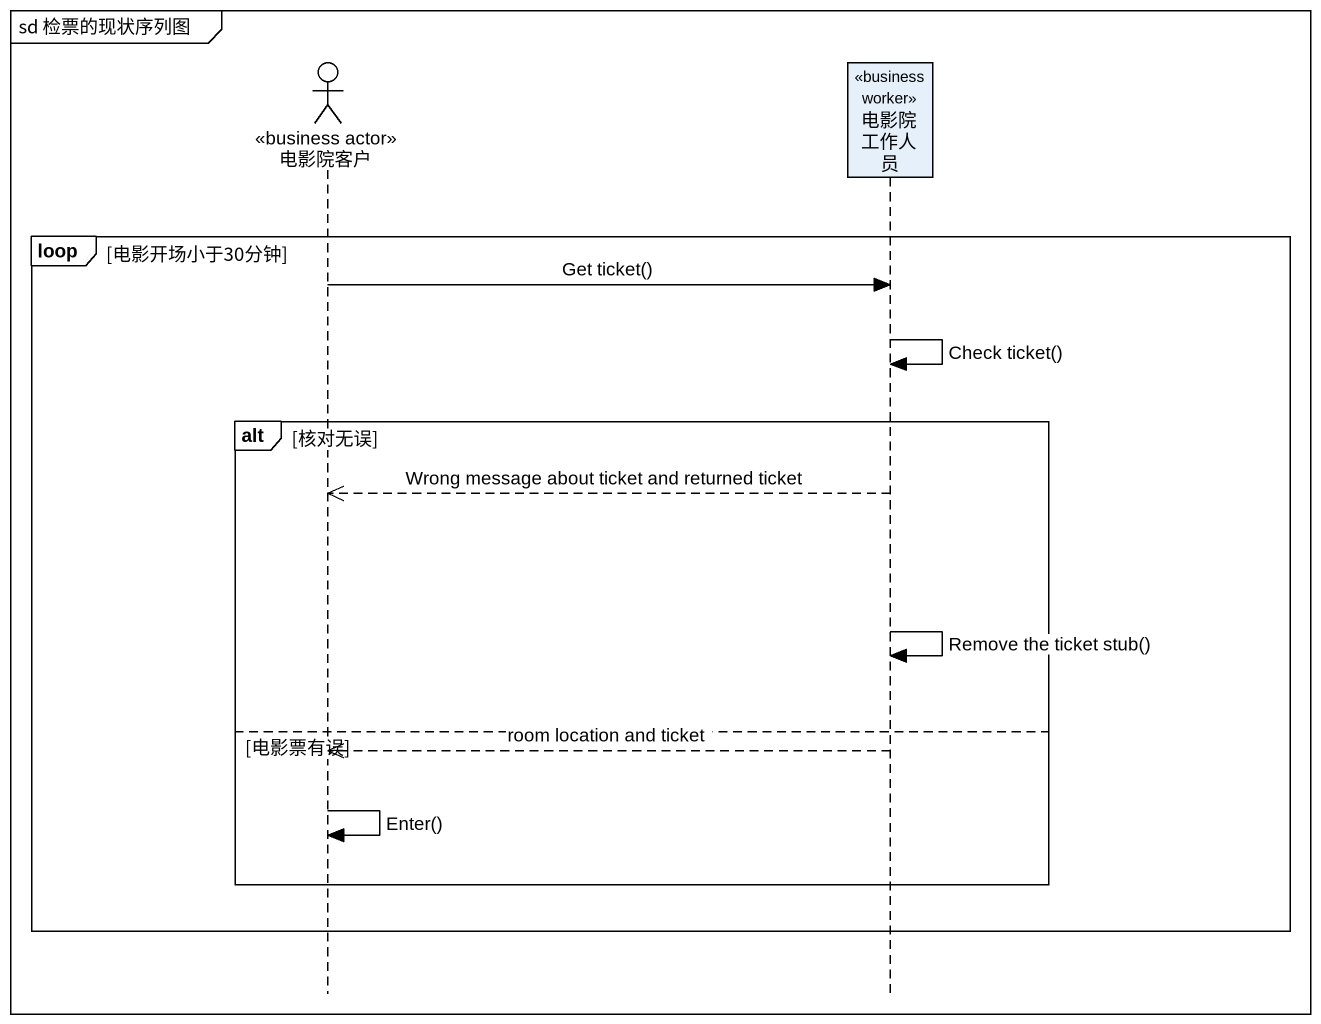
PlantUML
@startuml
mainframe sd 检票的现状序列图
hide footbox
actor 电影院客户 <<business actor>>
participant 电影院工作人员 <<business worker>>

loop 电影开场小于30分钟
  电影院客户 -> 电影院工作人员 : Get ticket()
  电影院工作人员 -> 电影院工作人员 : Check ticket()
  alt 核对无误
    电影院工作人员 -->> 电影院客户 : Wrong message about ticket and returned ticket
    电影院工作人员 -> 电影院工作人员 : Remove the ticket stub()
  else 电影票有误
    电影院工作人员 -->> 电影院客户 : room location and ticket
    电影院客户 -> 电影院客户 : Enter()
  end
end
@enduml
